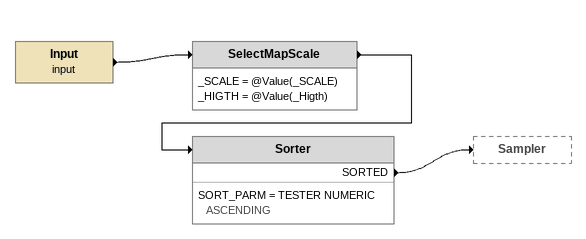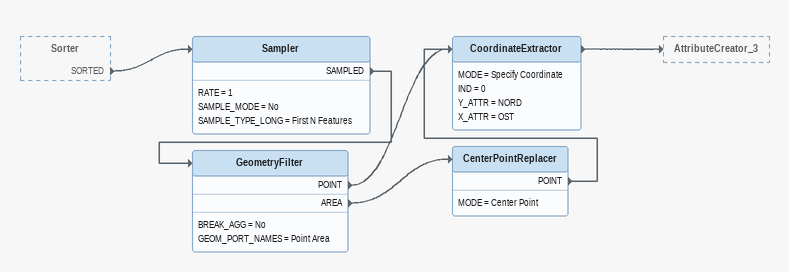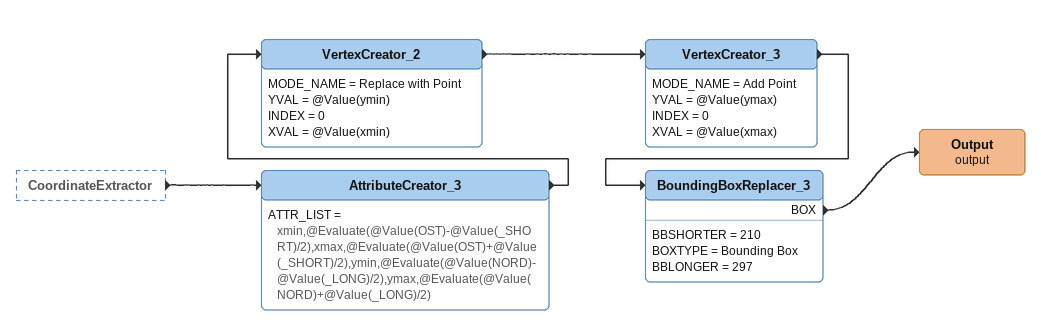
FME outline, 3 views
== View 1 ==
Input (input)
    -> SelectMapScale
SelectMapScale
    _SCALE = @Value(_SCALE)
    _HIGTH = @Value(_Higth)
    -> Sorter
Sorter
    SORT_PARM = TESTER NUMERIC ASCENDING
    SORTED -> Sampler

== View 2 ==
Sorter [outside]
    SORTED -> Sampler
Sampler
    RATE = 1
    SAMPLE_MODE = No
    SAMPLE_TYPE_LONG = First N Features
    SAMPLED -> GeometryFilter
GeometryFilter
    BREAK_AGG = No
    GEOM_PORT_NAMES = Point Area
    POINT -> CoordinateExtractor
    AREA -> CenterPointReplacer
CenterPointReplacer
    MODE = Center Point
    POINT -> CoordinateExtractor
CoordinateExtractor
    MODE = Specify Coordinate
    IND = 0
    Y_ATTR = NORD
    X_ATTR = OST
    -> AttributeCreator_3

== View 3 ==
CoordinateExtractor [outside]
    -> AttributeCreator_3
AttributeCreator_3
    ATTR_LIST = xmin,@Evaluate(@Value(OST)-@Value(_SHORT)/2),xmax,@Evaluate(@Value(OST)+@Value(_SHORT)/2),ymin,@Evaluate(@Value(NORD)-@Value(_LONG)/2),ymax,@Evaluate(@Value(NORD)+@Value(_LONG)/2)
    -> VertexCreator_2
VertexCreator_2
    MODE_NAME = Replace with Point
    YVAL = @Value(ymin)
    INDEX = 0
    XVAL = @Value(xmin)
    -> VertexCreator_3
VertexCreator_3
    MODE_NAME = Add Point
    YVAL = @Value(ymax)
    INDEX = 0
    XVAL = @Value(xmax)
    -> BoundingBoxReplacer_3
BoundingBoxReplacer_3
    BBSHORTER = 210
    BOXTYPE = Bounding Box
    BBLONGER = 297
    BOX -> Output (output)
Output (output)
